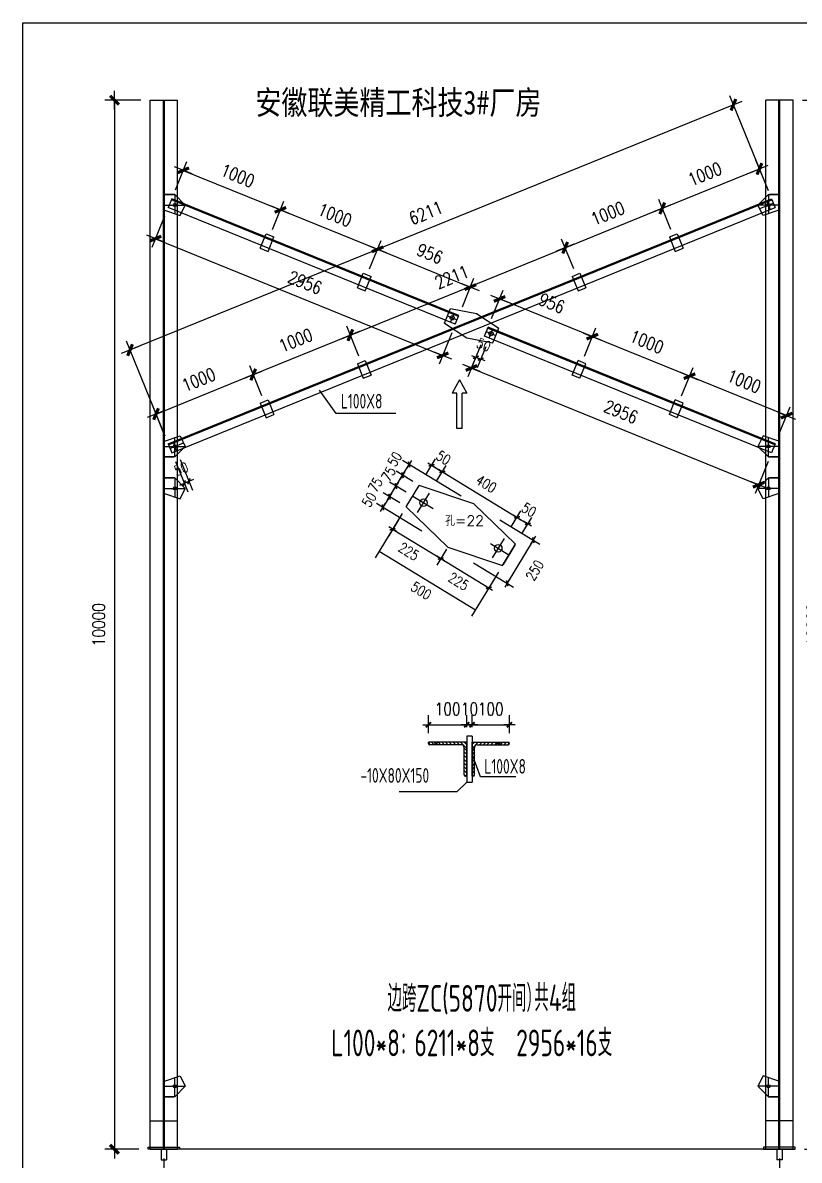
# Model space of a CAD drawing. Header units: millimetres. Extents: x 1471994 to 4527627, y -5186613 to -1927582.
# Drawn here: x 1527403 to 1534810, y -1988567 to -1977724 of the extents above; entities that cross this region are included whole.
import ezdxf
from ezdxf.enums import TextEntityAlignment as Align

# ---------------------------------------------------------------- set-up
doc = ezdxf.new("R2010")
doc.units = ezdxf.units.MM
doc.header["$LTSCALE"] = 1000
doc.header["$PDMODE"] = 34
doc.linetypes.add('CENTER', pattern=[50.8, 31.75, -6.35, 6.35, -6.35])
doc.layers.add('轴线层', color=1, linetype='CENTER', lineweight=15)
doc.layers.add('钢架', color=7, linetype='Continuous', lineweight=25)
doc.styles.add('DIM_FONT', font='simplex.shx', dxfattribs={"width": 0.8, "bigfont": 'hztxt.shx'})
doc.styles.add('hz', font='gbenor.shx', dxfattribs={"width": 0.75, "height": 100, "bigfont": 'gbcbig.shx'})
doc.styles.get("Standard").update_dxf_attribs({"font": 'txt', "bigfont": 'gbcbig.shx'})
doc.styles.add('TSSD_Label', font='Tssdeng.shx', dxfattribs={"width": 0.7, "bigfont": 'hztxt.shx'})
doc.styles.add('图框', font='')
doc.styles.get('图框').set_extended_font_data('SimSun')
doc.dimstyles.new('WGH(1)', dxfattribs={"dimscale": 1.2, "dimtxt": 100, "dimasz": 0.5, "dimexe": 75, "dimexo": 75, "dimgap": 75, "dimtad": 1, "dimdec": 0, "dimzin": 0, "dimdsep": 46, "dimtxsty": 'DIM_FONT', "dimblk1": '_DIMX', "dimblk2": '_DIMX', "dimsah": 1, "dimcen": 0.09, "dimclrd": 3, "dimclre": 3, "dimclrt": 7, "dimadec": 0, "dimazin": 0, "dimtfac": 1, "dimtdec": 0, "dimtix": 1, "dimtmove": 2, "dimatfit": 3, "dimldrblk": '_DIMX', "dimfxl": 1, "dimtolj": 1, "dimtzin": 0, "dimarcsym": 0})

# ---------------------------------------------------------------- blocks, each defined once
blk = doc.blocks.new('_DIMX')
blk.add_line((-150, 0), (150, 0))
at = {"const_width": 50}
blk.add_lwpolyline([(-70, -70), (70, 70)], dxfattribs=at)
blk = doc.blocks.new('*D1266')
at = {"color": 3, "lineweight": -2}
for p, q in [((1528530, -1978462), (1528188, -1978462)), ((1528278, -1978463), (1528278, -1988462)), ((1528510, -1988462), (1528188, -1988462))]:
    blk.add_line(p, q, dxfattribs=at)
at = {"layer": 'Defpoints', "color": 0}
for p in [(1528620, -1978462), (1528278, -1988462), (1528600, -1988462)]:
    blk.add_point(p, dxfattribs=at)
at = {"color": 3, "lineweight": -2, "xscale": 0.6, "yscale": 0.6, "zscale": 0.6}
for p, rotation in [((1528278, -1978462), 90), ((1528278, -1988462), 270)]:
    blk.add_blockref('_DIMX', p, dxfattribs=dict(at, rotation=rotation))
at = {"color": 7, "insert": (1528128, -1983462), "char_height": 120, "attachment_point": 5, "rotation": 90, "style": 'DIM_FONT'}
blk.add_mtext('\\A1;10000', dxfattribs=at)
blk = doc.blocks.new('*D1267')
at = {"color": 3, "lineweight": -2}
for p, q in [((1534840, -1978462), (1535182, -1978462)), ((1535092, -1978463), (1535092, -1988462)), ((1534860, -1988462), (1535182, -1988462))]:
    blk.add_line(p, q, dxfattribs=at)
at = {"layer": 'Defpoints', "color": 0}
for p in [(1534750, -1978462), (1534770, -1988462), (1535092, -1988462)]:
    blk.add_point(p, dxfattribs=at)
at = {"color": 3, "lineweight": -2, "xscale": 0.6, "yscale": 0.6, "zscale": 0.6}
for p, rotation in [((1535092, -1978462), 90), ((1535092, -1988462), 270)]:
    blk.add_blockref('_DIMX', p, dxfattribs=dict(at, rotation=rotation))
at = {"color": 7, "insert": (1534942, -1983462), "char_height": 120, "attachment_point": 5, "rotation": 90, "style": 'DIM_FONT'}
blk.add_mtext('\\A1;10000', dxfattribs=at)
blk = doc.blocks.new('*D1374')
at = {"color": 3, "lineweight": -2}
for p, q in [((1528750, -1988552), (1528750, -1989011)), ((1534620, -1988552), (1534620, -1989011)), ((1528751, -1988921), (1534620, -1988921))]:
    blk.add_line(p, q, dxfattribs=at)
at = {"layer": 'Defpoints', "color": 0}
for p in [(1528750, -1988462), (1534620, -1988462), (1534620, -1988921)]:
    blk.add_point(p, dxfattribs=at)
at = {"color": 3, "lineweight": -2, "xscale": 0.6, "yscale": 0.6, "zscale": 0.6, "rotation": 180}
blk.add_blockref('_DIMX', (1528750, -1988921), dxfattribs=at)
at = {"color": 3, "lineweight": -2, "xscale": 0.6, "yscale": 0.6, "zscale": 0.6}
blk.add_blockref('_DIMX', (1534620, -1988921), dxfattribs=at)
at = {"color": 7, "insert": (1531685, -1988771), "char_height": 120, "attachment_point": 5, "style": 'DIM_FONT'}
blk.add_mtext('\\A1;5870', dxfattribs=at)
blk = doc.blocks.new('*D1375')
at = {"color": 3, "lineweight": -2}
for p, q in [((1529684, -1981280), (1529568, -1980995)), ((1528676, -1981454), (1529601, -1981078)), ((1528757, -1981656), (1528641, -1981371))]:
    blk.add_line(p, q, dxfattribs=at)
at = {"layer": 'Defpoints', "color": 0}
for p in [(1529602, -1981078), (1529717, -1981363), (1528791, -1981740)]:
    blk.add_point(p, dxfattribs=at)
at = {"color": 3, "lineweight": -2, "xscale": 0.6, "yscale": 0.6, "zscale": 0.6}
for p, rotation in [((1529602, -1981078), 22.10887328323009), ((1528675, -1981454), 202.1088732832301)]:
    blk.add_blockref('_DIMX', p, dxfattribs=dict(at, rotation=rotation))
at = {"color": 7, "insert": (1529082, -1981127), "char_height": 120, "attachment_point": 5, "rotation": 22.1089, "style": 'DIM_FONT'}
blk.add_mtext('\\A1;1000', dxfattribs=at)
blk = doc.blocks.new('*D1376')
at = {"color": 3, "lineweight": -2}
for p, q in [((1530610, -1980903), (1530494, -1980618)), ((1529602, -1981078), (1530527, -1980702)), ((1529684, -1981280), (1529568, -1980995))]:
    blk.add_line(p, q, dxfattribs=at)
at = {"layer": 'Defpoints', "color": 0}
for p in [(1530528, -1980702), (1530644, -1980987), (1529717, -1981363)]:
    blk.add_point(p, dxfattribs=at)
at = {"color": 3, "lineweight": -2, "xscale": 0.6, "yscale": 0.6, "zscale": 0.6}
for p, rotation in [((1530528, -1980702), 22.10887328323007), ((1529602, -1981078), 202.1088732832301)]:
    blk.add_blockref('_DIMX', p, dxfattribs=dict(at, rotation=rotation))
at = {"color": 7, "insert": (1530008, -1980751), "char_height": 120, "attachment_point": 5, "rotation": 22.1089, "style": 'DIM_FONT'}
blk.add_mtext('\\A1;1000', dxfattribs=at)
blk = doc.blocks.new('*D1377')
at = {"color": 3, "lineweight": -2}
for p, q in [((1532659, -1980071), (1532543, -1979786)), ((1530529, -1980701), (1532576, -1979870)), ((1530610, -1980903), (1530494, -1980618))]:
    blk.add_line(p, q, dxfattribs=at)
at = {"layer": 'Defpoints', "color": 0}
for p in [(1532577, -1979869), (1532693, -1980155), (1530644, -1980987)]:
    blk.add_point(p, dxfattribs=at)
at = {"color": 3, "lineweight": -2, "xscale": 0.6, "yscale": 0.6, "zscale": 0.6}
for p, rotation in [((1532577, -1979869), 22.10887328323007), ((1530528, -1980702), 202.1088732832301)]:
    blk.add_blockref('_DIMX', p, dxfattribs=dict(at, rotation=rotation))
at = {"color": 7, "insert": (1531496, -1980147), "char_height": 120, "attachment_point": 5, "rotation": 22.1089, "style": 'DIM_FONT'}
blk.add_mtext('\\A1;2211', dxfattribs=at)
blk = doc.blocks.new('*D1378')
at = {"color": 3, "lineweight": -2}
for p, q in [((1533585, -1979695), (1533469, -1979410)), ((1532577, -1979869), (1533503, -1979493)), ((1532659, -1980071), (1532543, -1979786))]:
    blk.add_line(p, q, dxfattribs=at)
at = {"layer": 'Defpoints', "color": 0}
for p in [(1533503, -1979493), (1533619, -1979778), (1532693, -1980155)]:
    blk.add_point(p, dxfattribs=at)
at = {"color": 3, "lineweight": -2, "xscale": 0.6, "yscale": 0.6, "zscale": 0.6}
for p, rotation in [((1533503, -1979493), 22.10887328323007), ((1532577, -1979869), 202.1088732832301)]:
    blk.add_blockref('_DIMX', p, dxfattribs=dict(at, rotation=rotation))
at = {"color": 7, "insert": (1532984, -1979542), "char_height": 120, "attachment_point": 5, "rotation": 22.1089, "style": 'DIM_FONT'}
blk.add_mtext('\\A1;1000', dxfattribs=at)
blk = doc.blocks.new('*D1379')
at = {"color": 3, "lineweight": -2}
for p, q in [((1534512, -1979318), (1534396, -1979033)), ((1533504, -1979493), (1534429, -1979117)), ((1533585, -1979695), (1533469, -1979410))]:
    blk.add_line(p, q, dxfattribs=at)
at = {"layer": 'Defpoints', "color": 0}
for p in [(1534430, -1979117), (1534546, -1979402), (1533619, -1979778)]:
    blk.add_point(p, dxfattribs=at)
at = {"color": 3, "lineweight": -2, "xscale": 0.6, "yscale": 0.6, "zscale": 0.6}
for p, rotation in [((1534430, -1979117), 22.10887328323007), ((1533503, -1979493), 202.1088732832301)]:
    blk.add_blockref('_DIMX', p, dxfattribs=dict(at, rotation=rotation))
at = {"color": 7, "insert": (1533910, -1979166), "char_height": 120, "attachment_point": 5, "rotation": 22.1089, "style": 'DIM_FONT'}
blk.add_mtext('\\A1;1000', dxfattribs=at)
blk = doc.blocks.new('*D1380')
at = {"color": 3, "lineweight": -2}
for p, q in [((1528859, -1979318), (1528969, -1979048)), ((1528935, -1979132), (1529861, -1979507)), ((1529785, -1979695), (1529895, -1979424))]:
    blk.add_line(p, q, dxfattribs=at)
at = {"layer": 'Defpoints', "color": 0}
for p in [(1528825, -1979402), (1529861, -1979508), (1529751, -1979778)]:
    blk.add_point(p, dxfattribs=at)
at = {"color": 3, "lineweight": -2, "xscale": 0.6, "yscale": 0.6, "zscale": 0.6}
for p, rotation in [((1528935, -1979131), 157.8911267169186), ((1529861, -1979508), 337.8911267169186)]:
    blk.add_blockref('_DIMX', p, dxfattribs=dict(at, rotation=rotation))
at = {"color": 7, "insert": (1529454, -1979181), "char_height": 120, "attachment_point": 5, "rotation": 337.8911, "style": 'DIM_FONT'}
blk.add_mtext('\\A1;1000', dxfattribs=at)
blk = doc.blocks.new('*D1381')
at = {"color": 3, "lineweight": -2}
for p, q in [((1529785, -1979695), (1529895, -1979424)), ((1529862, -1979508), (1530787, -1979884)), ((1530712, -1980071), (1530821, -1979801))]:
    blk.add_line(p, q, dxfattribs=at)
at = {"layer": 'Defpoints', "color": 0}
for p in [(1529751, -1979778), (1530788, -1979884), (1530678, -1980155)]:
    blk.add_point(p, dxfattribs=at)
at = {"color": 3, "lineweight": -2, "xscale": 0.6, "yscale": 0.6, "zscale": 0.6}
for p, rotation in [((1529861, -1979508), 157.8911267169186), ((1530788, -1979884), 337.8911267169187)]:
    blk.add_blockref('_DIMX', p, dxfattribs=dict(at, rotation=rotation))
at = {"color": 7, "insert": (1530381, -1979557), "char_height": 120, "attachment_point": 5, "rotation": 337.8911, "style": 'DIM_FONT'}
blk.add_mtext('\\A1;1000', dxfattribs=at)
blk = doc.blocks.new('*D1382')
at = {"color": 3, "lineweight": -2}
for p, q in [((1530712, -1980071), (1530821, -1979801)), ((1530788, -1979884), (1531672, -1980244)), ((1531597, -1980431), (1531707, -1980160))]:
    blk.add_line(p, q, dxfattribs=at)
at = {"layer": 'Defpoints', "color": 0}
for p in [(1530678, -1980155), (1531673, -1980244), (1531563, -1980514)]:
    blk.add_point(p, dxfattribs=at)
at = {"color": 3, "lineweight": -2, "xscale": 0.6, "yscale": 0.6, "zscale": 0.6}
for p, rotation in [((1530788, -1979884), 157.8911267169186), ((1531673, -1980244), 337.8911267169187)]:
    blk.add_blockref('_DIMX', p, dxfattribs=dict(at, rotation=rotation))
at = {"color": 7, "insert": (1531287, -1979925), "char_height": 120, "attachment_point": 5, "rotation": 337.8911, "style": 'DIM_FONT'}
blk.add_mtext('\\A1;956', dxfattribs=at)
blk = doc.blocks.new('*D1383')
at = {"color": 3, "lineweight": -2}
for p, q in [((1534181, -1978506), (1528427, -1980843)), ((1534515, -1979328), (1534148, -1978422)), ((1528761, -1981665), (1528393, -1980760))]:
    blk.add_line(p, q, dxfattribs=at)
at = {"layer": 'Defpoints', "color": 0}
for p in [(1534549, -1979411), (1528427, -1980844), (1528795, -1981749)]:
    blk.add_point(p, dxfattribs=at)
at = {"color": 3, "lineweight": -2, "xscale": 0.6, "yscale": 0.6, "zscale": 0.6}
for p, rotation in [((1534182, -1978506), 22.10887328323332), ((1528427, -1980844), 202.1088732832333)]:
    blk.add_blockref('_DIMX', p, dxfattribs=dict(at, rotation=rotation))
at = {"color": 7, "insert": (1531248, -1979536), "char_height": 120, "attachment_point": 5, "rotation": 22.1089, "style": 'DIM_FONT'}
blk.add_mtext('\\A1;6211', dxfattribs=at)
blk = doc.blocks.new('*D1384')
at = {"color": 3, "lineweight": -2}
for p, q in [((1528757, -1979569), (1528636, -1979866)), ((1528671, -1979783), (1531408, -1980895)), ((1531495, -1980681), (1531375, -1980978))]:
    blk.add_line(p, q, dxfattribs=at)
at = {"layer": 'Defpoints', "color": 0}
for p in [(1528791, -1979485), (1531529, -1980598), (1531409, -1980895)]:
    blk.add_point(p, dxfattribs=at)
at = {"color": 3, "lineweight": -2, "xscale": 0.6, "yscale": 0.6, "zscale": 0.6}
for p, rotation in [((1528670, -1979782), 157.8911267167609), ((1531409, -1980895), 337.8911267167609)]:
    blk.add_blockref('_DIMX', p, dxfattribs=dict(at, rotation=rotation))
at = {"color": 7, "insert": (1530096, -1980200), "char_height": 120, "attachment_point": 5, "rotation": 337.8911, "style": 'DIM_FONT'}
blk.add_mtext('\\A1;2956', dxfattribs=at)
blk = doc.blocks.new('*D1386')
at = {"color": 3, "lineweight": -2}
for p, q in [((1533687, -1981280), (1533797, -1981009)), ((1534689, -1981469), (1533763, -1981093)), ((1534613, -1981656), (1534723, -1981386))]:
    blk.add_line(p, q, dxfattribs=at)
at = {"layer": 'Defpoints', "color": 0}
for p in [(1533763, -1981093), (1533653, -1981363), (1534579, -1981740)]:
    blk.add_point(p, dxfattribs=at)
at = {"color": 3, "lineweight": -2, "xscale": 0.6, "yscale": 0.6, "zscale": 0.6}
for p, rotation in [((1533763, -1981093), 157.8911267168838), ((1534689, -1981469), 337.8911267168838)]:
    blk.add_blockref('_DIMX', p, dxfattribs=dict(at, rotation=rotation))
at = {"color": 7, "insert": (1534283, -1981142), "char_height": 120, "attachment_point": 5, "rotation": 337.8911, "style": 'DIM_FONT'}
blk.add_mtext('\\A1;1000', dxfattribs=at)
blk = doc.blocks.new('*D1385')
at = {"color": 3, "lineweight": -2}
for p, q in [((1532760, -1980903), (1532870, -1980633)), ((1533762, -1981093), (1532837, -1980717)), ((1533687, -1981280), (1533797, -1981009))]:
    blk.add_line(p, q, dxfattribs=at)
at = {"layer": 'Defpoints', "color": 0}
for p in [(1532836, -1980716), (1532727, -1980987), (1533653, -1981363)]:
    blk.add_point(p, dxfattribs=at)
at = {"color": 3, "lineweight": -2, "xscale": 0.6, "yscale": 0.6, "zscale": 0.6}
for p, rotation in [((1532836, -1980716), 157.8911267180178), ((1533763, -1981093), 337.8911267180177)]:
    blk.add_blockref('_DIMX', p, dxfattribs=dict(at, rotation=rotation))
at = {"color": 7, "insert": (1533356, -1980766), "char_height": 120, "attachment_point": 5, "rotation": 337.8911, "style": 'DIM_FONT'}
blk.add_mtext('\\A1;1000', dxfattribs=at)
blk = doc.blocks.new('*D1387')
at = {"color": 3, "lineweight": -2}
for p, q in [((1531875, -1980544), (1531985, -1980273)), ((1532836, -1980716), (1531952, -1980357)), ((1532760, -1980903), (1532870, -1980633))]:
    blk.add_line(p, q, dxfattribs=at)
at = {"layer": 'Defpoints', "color": 0}
for p in [(1531951, -1980357), (1531841, -1980627), (1532727, -1980987)]:
    blk.add_point(p, dxfattribs=at)
at = {"color": 3, "lineweight": -2, "xscale": 0.6, "yscale": 0.6, "zscale": 0.6}
for p, rotation in [((1531951, -1980357), 157.8911267180178), ((1532836, -1980716), 337.8911267180177)]:
    blk.add_blockref('_DIMX', p, dxfattribs=dict(at, rotation=rotation))
at = {"color": 7, "insert": (1532450, -1980398), "char_height": 120, "attachment_point": 5, "rotation": 337.8911, "style": 'DIM_FONT'}
blk.add_mtext('\\A1;956', dxfattribs=at)
blk = doc.blocks.new('*D1388')
at = {"color": 3, "lineweight": -2}
for p, q in [((1531773, -1980794), (1531650, -1981099)), ((1531684, -1981016), (1534421, -1982128)), ((1534512, -1981906), (1534388, -1982211))]:
    blk.add_line(p, q, dxfattribs=at)
at = {"layer": 'Defpoints', "color": 0}
for p in [(1531807, -1980711), (1534546, -1981823), (1534422, -1982128)]:
    blk.add_point(p, dxfattribs=at)
at = {"color": 3, "lineweight": -2, "xscale": 0.6, "yscale": 0.6, "zscale": 0.6}
for p, rotation in [((1531683, -1981015), 157.8911267167602), ((1534422, -1982128), 337.8911267167601)]:
    blk.add_blockref('_DIMX', p, dxfattribs=dict(at, rotation=rotation))
at = {"color": 7, "insert": (1533109, -1981433), "char_height": 120, "attachment_point": 5, "rotation": 337.8911, "style": 'DIM_FONT'}
blk.add_mtext('\\A1;2956', dxfattribs=at)
blk = doc.blocks.new('*D1389')
at = {"color": 3, "lineweight": -2}
for p, q in [((1528859, -1981906), (1528977, -1982197)), ((1528905, -1981887), (1529023, -1982179)), ((1528943, -1982114), (1528989, -1982095)), ((1528943, -1982114), (1528943, -1982114)), ((1528990, -1982095), (1528990, -1982095))]:
    blk.add_line(p, q, dxfattribs=at)
at = {"layer": 'Defpoints', "color": 0}
for p in [(1528825, -1981823), (1528871, -1981804), (1528989, -1982095)]:
    blk.add_point(p, dxfattribs=at)
at = {"color": 3, "lineweight": -2, "xscale": 0.3, "yscale": 0.3, "zscale": 0.3}
for p, rotation in [((1528943, -1982114), 22.10887328297096), ((1528989, -1982095), 202.1088732829709)]:
    blk.add_blockref('_DIMX', p, dxfattribs=dict(at, rotation=rotation))
at = {"color": 7, "insert": (1528914, -1981977), "char_height": 96, "attachment_point": 5, "rotation": 22.1089, "style": 'DIM_FONT'}
blk.add_mtext('\\A1;50', dxfattribs=at)
blk = doc.blocks.new('*D1390')
at = {"color": 3, "lineweight": -2}
for p, q in [((1531773, -1980794), (1531691, -1980996)), ((1531820, -1980813), (1531738, -1981015)), ((1531725, -1980913), (1531725, -1980912)), ((1531725, -1980913), (1531771, -1980931)), ((1531772, -1980932), (1531772, -1980932))]:
    blk.add_line(p, q, dxfattribs=at)
at = {"layer": 'Defpoints', "color": 0}
for p in [(1531807, -1980711), (1531854, -1980729), (1531771, -1980931)]:
    blk.add_point(p, dxfattribs=at)
at = {"color": 3, "lineweight": -2, "xscale": 0.3, "yscale": 0.3, "zscale": 0.3}
for p, rotation in [((1531725, -1980913), 337.8911267169286), ((1531771, -1980931), 157.8911267169287)]:
    blk.add_blockref('_DIMX', p, dxfattribs=dict(at, rotation=rotation))
at = {"color": 7, "insert": (1531800, -1980794), "char_height": 96, "attachment_point": 5, "rotation": 337.8911, "style": 'DIM_FONT'}
blk.add_mtext('\\A1;50', dxfattribs=at)
blk = doc.blocks.new('*D1399')
at = {"color": 3, "lineweight": -2}
for p, q in [((1531689, -1984438), (1531689, -1984326)), ((1532045, -1984496), (1532045, -1984326)), ((1531688, -1984416), (1531688, -1984416)), ((1531689, -1984416), (1532045, -1984416)), ((1532045, -1984416), (1532045, -1984416))]:
    blk.add_line(p, q, dxfattribs=at)
at = {"layer": 'Defpoints', "color": 0}
for p in [(1532045, -1984416), (1531689, -1984528), (1532045, -1984586)]:
    blk.add_point(p, dxfattribs=at)
at = {"color": 3, "lineweight": -2, "xscale": 0.36, "yscale": 0.36, "zscale": 0.36}
blk.add_blockref('_DIMX', (1531689, -1984416), dxfattribs=at)
at = {"color": 3, "lineweight": -2, "xscale": 0.36, "yscale": 0.36, "zscale": 0.36, "rotation": 180}
blk.add_blockref('_DIMX', (1532045, -1984416), dxfattribs=at)
at = {"color": 7, "insert": (1531867, -1984266), "char_height": 120, "attachment_point": 5, "style": 'DIM_FONT'}
blk.add_mtext('\\A1;100', dxfattribs=at)
blk = doc.blocks.new('*D1400')
at = {"color": 3, "lineweight": -2}
for p, q in [((1531638, -1984438), (1531638, -1984326)), ((1531689, -1984438), (1531689, -1984326)), ((1531638, -1984416), (1531638, -1984416)), ((1531638, -1984416), (1531689, -1984416)), ((1531689, -1984416), (1531690, -1984416))]:
    blk.add_line(p, q, dxfattribs=at)
at = {"layer": 'Defpoints', "color": 0}
for p in [(1531689, -1984416), (1531638, -1984528), (1531689, -1984528)]:
    blk.add_point(p, dxfattribs=at)
at = {"color": 3, "lineweight": -2, "xscale": 0.36, "yscale": 0.36, "zscale": 0.36}
blk.add_blockref('_DIMX', (1531638, -1984416), dxfattribs=at)
at = {"color": 3, "lineweight": -2, "xscale": 0.36, "yscale": 0.36, "zscale": 0.36, "rotation": 180}
blk.add_blockref('_DIMX', (1531689, -1984416), dxfattribs=at)
at = {"color": 7, "insert": (1531664, -1984266), "char_height": 120, "attachment_point": 5, "style": 'DIM_FONT'}
blk.add_mtext('\\A1;10', dxfattribs=at)
blk = doc.blocks.new('*D1401')
at = {"color": 3, "lineweight": -2}
for p, q in [((1531273, -1984496), (1531273, -1984326)), ((1531638, -1984438), (1531638, -1984326)), ((1531273, -1984416), (1531273, -1984416)), ((1531273, -1984416), (1531638, -1984416)), ((1531639, -1984416), (1531639, -1984416))]:
    blk.add_line(p, q, dxfattribs=at)
at = {"layer": 'Defpoints', "color": 0}
for p in [(1531638, -1984416), (1531638, -1984528), (1531273, -1984586)]:
    blk.add_point(p, dxfattribs=at)
at = {"color": 3, "lineweight": -2, "xscale": 0.36, "yscale": 0.36, "zscale": 0.36}
blk.add_blockref('_DIMX', (1531273, -1984416), dxfattribs=at)
at = {"color": 3, "lineweight": -2, "xscale": 0.36, "yscale": 0.36, "zscale": 0.36, "rotation": 180}
blk.add_blockref('_DIMX', (1531638, -1984416), dxfattribs=at)
at = {"color": 7, "insert": (1531456, -1984266), "char_height": 120, "attachment_point": 5, "style": 'DIM_FONT'}
blk.add_mtext('\\A1;100', dxfattribs=at)

msp = doc.modelspace()

# ---------------------------------------------------------------- linework, layer by layer
for p, q in [((1528620.2, -1988462.4), (1528620.2, -1978462.4)), ((1528620.2, -1978462.4), (1528880.2, -1978462.4)), ((1528746.2, -1988462.4), (1528746.2, -1978462.4)), ((1528754.2, -1988462.4), (1528754.2, -1978462.4)), ((1528880.2, -1988462.4), (1528880.2, -1978462.4)), ((1534490.2, -1988462.4), (1534490.2, -1978462.4)), ((1534750.2, -1978462.4), (1534490.2, -1978462.4)), ((1534616.2, -1988462.4), (1534616.2, -1978462.4)), ((1534624.2, -1988462.4), (1534624.2, -1978462.4)), ((1534750.2, -1988462.4), (1534750.2, -1978462.4)), ((1528754.2, -1979362.3), (1528834.2, -1979362.3)), ((1528839.2, -1979362.3), (1528754.2, -1979362.3)), ((1528754.2, -1979362.3), (1528844.2, -1979362.3)), ((1528844.2, -1979362.3), (1528754.2, -1979362.3)), ((1528754.2, -1979362.3), (1528844.2, -1979362.3)), ((1528754.2, -1979362.3), (1528809.2, -1979362.3)), ((1528854.2, -1979362.3), (1528754.2, -1979362.3)), ((1528854.2, -1979362.3), (1528854.2, -1979545.6)), ((1528854.2, -1979362.3), (1528954.2, -1979462.3)), ((1534516.2, -1979362.3), (1534416.2, -1979462.3)), ((1534516.2, -1979362.3), (1534516.2, -1979545.6)), ((1534516.2, -1979362.3), (1534616.2, -1979362.3)), ((1534616.2, -1979362.3), (1534526.2, -1979362.3)), ((1534526.2, -1979362.3), (1534616.2, -1979362.3)), ((1534616.2, -1979362.3), (1534526.2, -1979362.3)), ((1534531.2, -1979362.3), (1534616.2, -1979362.3)), ((1534616.2, -1979362.3), (1534536.2, -1979362.3)), ((1534616.2, -1979362.3), (1534561.2, -1979362.3)), ((1528754.2, -1979462.3), (1528954.2, -1979462.3)), ((1528790.9, -1981739.5), (1534545.6, -1979401.8)), ((1528824.8, -1979401.8), (1528790.9, -1979485.2)), ((1528794.7, -1981748.8), (1534549.3, -1979411.1)), ((1531559.4, -1980523.5), (1528821, -1979411.1)), ((1531563.2, -1980514.2), (1528824.8, -1979401.8)), ((1528904.2, -1979562.3), (1528954.2, -1979462.3)), ((1534616.2, -1979462.3), (1534416.2, -1979462.3)), ((1534466.2, -1979562.3), (1534416.2, -1979462.3)), ((1534433.1, -1979496.1), (1534562.5, -1979443.5)), ((1534499.3, -1979420.6), (1534533.1, -1979504)), ((1534545.6, -1979401.8), (1534579.4, -1979485.2)), ((1528754.2, -1979512.3), (1528904.2, -1979562.3)), ((1531529.3, -1980597.6), (1528790.9, -1979485.2)), ((1528824.8, -1981822.9), (1534579.4, -1979485.2)), ((1534616.2, -1979512.3), (1534466.2, -1979562.3)), ((1529669, -1979874.3), (1529725.5, -1979735.3)), ((1529725.5, -1979735.3), (1529799.6, -1979765.4)), ((1529743.2, -1979904.4), (1529799.6, -1979765.4)), ((1533570.8, -1979765.4), (1533644.9, -1979735.3)), ((1533570.8, -1979765.4), (1533627.2, -1979904.4)), ((1533644.9, -1979735.3), (1533701.3, -1979874.3)), ((1529669, -1979874.3), (1529743.2, -1979904.4)), ((1533627.2, -1979904.4), (1533701.3, -1979874.3)), ((1530595.5, -1980250.6), (1530652, -1980111.7)), ((1530652, -1980111.7), (1530726.1, -1980141.8)), ((1532644.3, -1980141.8), (1532718.4, -1980111.7)), ((1532718.4, -1980111.7), (1532774.9, -1980250.6)), ((1530669.6, -1980280.8), (1530726.1, -1980141.8)), ((1532644.3, -1980141.8), (1532700.7, -1980280.8)), ((1530595.5, -1980250.6), (1530669.6, -1980280.8)), ((1532700.7, -1980280.8), (1532774.9, -1980250.6)), ((1531425.3, -1980587.8), (1531481.8, -1980448.8)), ((1531481.8, -1980448.8), (1531732.2, -1980496.6)), ((1531453.6, -1980518.3), (1531546.2, -1980555.9)), ((1531483, -1980578.8), (1531516.8, -1980495.4)), ((1531529.3, -1980597.6), (1531563.2, -1980514.2)), ((1531732.2, -1980496.6), (1531945, -1980637)), ((1531425.3, -1980587.8), (1531638.1, -1980728.2)), ((1531807.2, -1980710.5), (1531841.1, -1980627.1)), ((1531824.2, -1980668.8), (1531916.8, -1980706.5)), ((1534575.7, -1981748.8), (1531837.3, -1980636.4)), ((1534579.4, -1981739.5), (1531841.1, -1980627.1)), ((1531853.5, -1980729.3), (1531887.4, -1980645.9)), ((1531888.6, -1980775.9), (1531945, -1980637)), ((1531638.1, -1980728.2), (1531888.6, -1980775.9)), ((1534545.6, -1981822.9), (1531807.2, -1980710.5)), ((1530595.5, -1980974.1), (1530669.6, -1980944)), ((1530595.5, -1980974.1), (1530652, -1981113)), ((1530669.6, -1980944), (1530726.1, -1981082.9)), ((1532644.3, -1981082.9), (1532700.7, -1980944)), ((1532774.9, -1980974.1), (1532700.7, -1980944)), ((1532718.4, -1981113), (1532774.9, -1980974.1)), ((1530652, -1981113), (1530726.1, -1981082.9)), ((1532718.4, -1981113), (1532644.3, -1981082.9)), ((1531568.9, -1981128.4), (1531499.7, -1981255.8)), ((1531568.9, -1981128.4), (1531638.1, -1981255.8)), ((1529669, -1981350.4), (1529743.2, -1981320.3)), ((1529743.2, -1981320.3), (1529799.6, -1981459.3)), ((1530392.6, -1981450), (1530234.1, -1981228)), ((1531542.2, -1981255.8), (1531499.7, -1981255.8)), ((1531542.2, -1981591.4), (1531542.2, -1981255.8)), ((1531595.6, -1981591.4), (1531595.6, -1981255.8)), ((1531638.1, -1981255.8), (1531595.6, -1981255.8)), ((1533570.8, -1981459.3), (1533627.2, -1981320.3)), ((1533701.3, -1981350.4), (1533627.2, -1981320.3)), ((1529669, -1981350.4), (1529725.5, -1981489.4)), ((1533644.9, -1981489.4), (1533701.3, -1981350.4)), ((1529725.5, -1981489.4), (1529799.6, -1981459.3)), ((1530961.4, -1981450), (1530392.6, -1981450)), ((1533644.9, -1981489.4), (1533570.8, -1981459.3)), ((1531595.6, -1981591.4), (1531542.2, -1981591.4)), ((1528754.2, -1981712.4), (1528904.2, -1981662.4)), ((1528790.9, -1981739.5), (1528824.8, -1981822.9)), ((1528807.9, -1981781.2), (1528937.3, -1981728.7)), ((1528837.3, -1981720.7), (1528871.1, -1981804.1)), ((1528854.2, -1981862.4), (1528854.2, -1981679.1)), ((1528904.2, -1981662.4), (1528954.2, -1981762.4)), ((1534466.2, -1981662.4), (1534416.2, -1981762.4)), ((1534616.2, -1981712.4), (1534466.2, -1981662.4)), ((1534516.2, -1981862.4), (1534516.2, -1981679.1)), ((1534579.4, -1981739.5), (1534545.6, -1981822.9)), ((1528754.2, -1981762.4), (1528954.2, -1981762.4)), ((1528754.2, -1981862.4), (1528834.2, -1981862.4)), ((1528839.2, -1981862.4), (1528754.2, -1981862.4)), ((1528754.2, -1981862.4), (1528844.2, -1981862.4)), ((1528844.2, -1981862.4), (1528754.2, -1981862.4)), ((1528754.2, -1981862.4), (1528844.2, -1981862.4)), ((1528754.2, -1981862.4), (1528809.2, -1981862.4)), ((1528854.2, -1981862.4), (1528754.2, -1981862.4)), ((1528854.2, -1981862.4), (1528954.2, -1981762.4)), ((1534616.2, -1981762.4), (1534416.2, -1981762.4)), ((1534516.2, -1981862.4), (1534416.2, -1981762.4)), ((1534516.2, -1981862.4), (1534616.2, -1981862.4)), ((1534616.2, -1981862.4), (1534526.2, -1981862.4)), ((1534526.2, -1981862.4), (1534616.2, -1981862.4)), ((1534616.2, -1981862.4), (1534526.2, -1981862.4)), ((1534531.2, -1981862.4), (1534616.2, -1981862.4)), ((1534616.2, -1981862.4), (1534536.2, -1981862.4)), ((1534616.2, -1981862.4), (1534561.2, -1981862.4)), ((1528754.2, -1982062.4), (1528834.2, -1982062.4)), ((1528839.2, -1982062.4), (1528754.2, -1982062.4)), ((1528754.2, -1982062.4), (1528844.2, -1982062.4)), ((1528844.2, -1982062.4), (1528754.2, -1982062.4)), ((1528754.2, -1982062.4), (1528844.2, -1982062.4)), ((1528754.2, -1982062.4), (1528809.2, -1982062.4)), ((1528854.2, -1982062.4), (1528754.2, -1982062.4)), ((1528854.2, -1982062.4), (1528854.2, -1982245.8)), ((1528854.2, -1982062.4), (1528954.2, -1982162.4)), ((1534516.2, -1982062.4), (1534416.2, -1982162.4)), ((1534516.2, -1982062.4), (1534516.2, -1982245.8)), ((1534516.2, -1982062.4), (1534616.2, -1982062.4)), ((1534616.2, -1982062.4), (1534526.2, -1982062.4)), ((1534526.2, -1982062.4), (1534616.2, -1982062.4)), ((1534616.2, -1982062.4), (1534526.2, -1982062.4)), ((1534531.2, -1982062.4), (1534616.2, -1982062.4)), ((1534616.2, -1982062.4), (1534536.2, -1982062.4)), ((1534616.2, -1982062.4), (1534561.2, -1982062.4)), ((1528754.2, -1982162.4), (1528954.2, -1982162.4)), ((1528904.2, -1982262.4), (1528954.2, -1982162.4)), ((1534616.2, -1982162.4), (1534416.2, -1982162.4)), ((1534466.2, -1982262.4), (1534416.2, -1982162.4)), ((1528754.2, -1982212.4), (1528904.2, -1982262.4)), ((1531169.7, -1982391.7), (1531282, -1982207.3)), ((1534616.2, -1982212.4), (1534466.2, -1982262.4)), ((1531994.7, -1982641.5), (1531882.3, -1982825.9)), ((1532097.2, -1982703.9), (1531984.8, -1982888.4)), ((1531638.2, -1984525.6), (1531638.2, -1984964.1)), ((1531688.8, -1984525.6), (1531638.2, -1984525.6)), ((1531688.8, -1984525.6), (1531688.8, -1984964.1)), ((1531638.2, -1984582.6), (1531273.4, -1984582.6)), ((1531273.4, -1984594.8), (1531273.4, -1984582.6)), ((1531273.4, -1984589.6), (1531290.7, -1984606.9)), ((1531589.6, -1984606.9), (1531285.5, -1984606.9)), ((1531302.2, -1984582.6), (1531326.5, -1984606.9)), ((1531373.8, -1984582.6), (1531317.2, -1984606.9)), ((1531328.7, -1984582.6), (1531353, -1984606.9)), ((1531338, -1984582.6), (1531362.3, -1984606.9)), ((1531364.5, -1984582.6), (1531388.8, -1984606.9)), ((1531400.3, -1984582.6), (1531424.6, -1984606.9)), ((1531436.1, -1984582.6), (1531460.4, -1984606.9)), ((1531471.9, -1984582.6), (1531496.2, -1984606.9)), ((1531507.7, -1984582.6), (1531532, -1984606.9)), ((1531543.5, -1984582.6), (1531567.8, -1984606.9)), ((1531579.3, -1984582.6), (1531638.2, -1984641.6)), ((1531613.9, -1984894.5), (1531613.9, -1984631.2)), ((1531613.9, -1984638.7), (1531638.2, -1984663)), ((1531613.9, -1984674.5), (1531638.2, -1984698.8)), ((1531615.1, -1984582.6), (1531639.4, -1984606.9)), ((1531638.2, -1984906.6), (1531638.2, -1984582.6)), ((1531712, -1984582.6), (1531687.7, -1984606.9)), ((1531688.8, -1984906.6), (1531688.8, -1984582.6)), ((1531688.8, -1984582.6), (1532044.5, -1984582.6)), ((1531747.8, -1984582.6), (1531688.8, -1984641.6)), ((1531713.1, -1984638.7), (1531688.8, -1984663)), ((1531713.1, -1984674.5), (1531688.8, -1984698.8)), ((1531713.1, -1984894.5), (1531713.1, -1984631.2)), ((1531737.4, -1984606.9), (1532032.4, -1984606.9)), ((1531783.6, -1984582.6), (1531759.3, -1984606.9)), ((1531819.4, -1984582.6), (1531795.1, -1984606.9)), ((1531855.1, -1984582.6), (1531830.8, -1984606.9)), ((1531890.9, -1984582.6), (1531866.6, -1984606.9)), ((1531926.7, -1984582.6), (1531902.4, -1984606.9)), ((1531908.3, -1984582.6), (1531974, -1984606.9)), ((1531944.1, -1984582.6), (1531919.8, -1984606.9)), ((1531962.5, -1984582.6), (1531938.2, -1984606.9)), ((1531979.9, -1984582.6), (1531955.6, -1984606.9)), ((1532015.7, -1984582.6), (1531991.4, -1984606.9)), ((1532044.5, -1984589.6), (1532027.2, -1984606.9)), ((1532044.5, -1984594.8), (1532044.5, -1984582.6)), ((1531613.9, -1984710.3), (1531638.2, -1984734.6)), ((1531613.9, -1984746.1), (1531638.2, -1984770.4)), ((1531613.9, -1984781.9), (1531638.2, -1984806.2)), ((1531713.1, -1984710.3), (1531688.8, -1984734.6)), ((1531713.1, -1984746.1), (1531688.8, -1984770.4)), ((1531713.1, -1984781.9), (1531688.8, -1984806.2)), ((1531768.5, -1984911.1), (1531701, -1984722.4)), ((1531613.9, -1984817.7), (1531638.2, -1984842)), ((1531613.9, -1984853.5), (1531638.2, -1984877.8)), ((1531613.9, -1984889.3), (1531631.3, -1984906.6)), ((1531713.1, -1984817.7), (1531688.8, -1984842)), ((1531713.1, -1984853.5), (1531688.8, -1984877.8)), ((1531713.1, -1984889.3), (1531695.7, -1984906.6)), ((1531542.8, -1985056.3), (1531638.2, -1984964.1)), ((1531638.2, -1984906.6), (1531626.1, -1984906.6)), ((1531638.2, -1984964.1), (1531688.8, -1984964.1)), ((1531688.8, -1984906.6), (1531701, -1984906.6)), ((1532105.8, -1984911.1), (1531768.5, -1984911.1)), ((1531542.8, -1985056.3), (1530992.4, -1985056.3)), ((1528754.2, -1987812.4), (1528904.2, -1987762.4)), ((1528854.2, -1987962.4), (1528854.2, -1987779.1)), ((1528904.2, -1987762.4), (1528954.2, -1987862.4)), ((1534466.2, -1987762.4), (1534416.2, -1987862.4)), ((1534616.2, -1987812.4), (1534466.2, -1987762.4)), ((1534516.2, -1987962.4), (1534516.2, -1987779.1)), ((1528754.2, -1987862.4), (1528954.2, -1987862.4)), ((1528854.2, -1987962.4), (1528954.2, -1987862.4)), ((1534616.2, -1987862.4), (1534416.2, -1987862.4)), ((1534516.2, -1987962.4), (1534416.2, -1987862.4)), ((1528754.2, -1987962.4), (1528834.2, -1987962.4)), ((1528839.2, -1987962.4), (1528754.2, -1987962.4)), ((1528754.2, -1987962.4), (1528844.2, -1987962.4)), ((1528844.2, -1987962.4), (1528754.2, -1987962.4)), ((1528754.2, -1987962.4), (1528844.2, -1987962.4)), ((1528754.2, -1987962.4), (1528809.2, -1987962.4)), ((1528854.2, -1987962.4), (1528754.2, -1987962.4)), ((1534516.2, -1987962.4), (1534616.2, -1987962.4)), ((1534616.2, -1987962.4), (1534526.2, -1987962.4)), ((1534526.2, -1987962.4), (1534616.2, -1987962.4)), ((1534616.2, -1987962.4), (1534526.2, -1987962.4)), ((1534531.2, -1987962.4), (1534616.2, -1987962.4)), ((1534616.2, -1987962.4), (1534536.2, -1987962.4)), ((1534616.2, -1987962.4), (1534561.2, -1987962.4)), ((1528620.2, -1988192.4), (1528880.2, -1988192.4)), ((1534750.2, -1988192.4), (1534490.2, -1988192.4)), ((1528600.2, -1988462.4), (1528600.2, -1988442.4)), ((1528600.2, -1988442.4), (1528900.2, -1988442.4)), ((1528620.2, -1988462.4), (1528600.2, -1988462.4)), ((1528900.2, -1988462.4), (1528600.2, -1988462.4)), ((1528620.2, -1988442.4), (1528880.2, -1988442.4)), ((1528620.2, -1988462.4), (1528880.2, -1988462.4)), ((1528725.2, -1988462.4), (1528725.2, -1988562.4)), ((1534620.2, -1988462.4), (1528750.2, -1988462.4)), ((1528775.2, -1988462.4), (1528775.2, -1988562.4)), ((1528900.2, -1988442.4), (1528900.2, -1988462.4)), ((1534770.2, -1988442.4), (1534470.2, -1988442.4)), ((1534470.2, -1988442.4), (1534470.2, -1988462.4)), ((1534470.2, -1988462.4), (1534770.2, -1988462.4)), ((1534750.2, -1988442.4), (1534490.2, -1988442.4)), ((1534750.2, -1988462.4), (1534490.2, -1988462.4)), ((1534595.2, -1988462.4), (1534595.2, -1988562.4)), ((1534645.2, -1988462.4), (1534645.2, -1988562.4)), ((1534750.2, -1988462.4), (1534770.2, -1988462.4)), ((1534770.2, -1988462.4), (1534770.2, -1988442.4)), ((1528725.2, -1988562.4), (1528775.2, -1988562.4)), ((1534645.2, -1988562.4), (1534595.2, -1988562.4))]:
    msp.add_line(p, q)
at = {"color": 2}
for p, q in [((1528750.2, -1988462.4), (1528750.2, -1978462.4)), ((1534620.2, -1988462.4), (1534620.2, -1978462.4)), ((1534620.2, -1988462.4), (1534620.2, -1978462.4))]:
    msp.add_line(p, q, dxfattribs=at)
at = {"color": 3}
for p, q in [((1531026, -1982037.2), (1531088.5, -1981934.8)), ((1531584.1, -1982236.7), (1531027, -1981897.3)), ((1531088.6, -1981934.5), (1531088.8, -1981934.3)), ((1531248.2, -1982032.1), (1531340.4, -1981880.9)), ((1531302.7, -1981942.2), (1531302.4, -1981942.1)), ((1531302.9, -1981942.4), (1531405.4, -1982004.8)), ((1531350.7, -1982094.5), (1531442.9, -1981943.3)), ((1531350.7, -1982094.5), (1531442.9, -1981943.3)), ((1530963.6, -1982139.7), (1531026, -1982037.2)), ((1531124.3, -1982097.1), (1530964.6, -1981999.8)), ((1531062.8, -1982059.7), (1530964.6, -1981999.8)), ((1531025.9, -1982037.5), (1531025.7, -1982037.7)), ((1531026.2, -1982037), (1531026.3, -1982036.7)), ((1531405.6, -1982004.9), (1531405.9, -1982005.1)), ((1531405.6, -1982004.9), (1532117.8, -1982438.9)), ((1530901.2, -1982242.2), (1530963.6, -1982139.7)), ((1531061.9, -1982199.6), (1530902.1, -1982102.2)), ((1531061.9, -1982199.6), (1530902.1, -1982102.2)), ((1530963.5, -1982140), (1530963.3, -1982140.2)), ((1530963.8, -1982139.5), (1530963.9, -1982139.2)), ((1530901.2, -1982242.2), (1530838.7, -1982344.7)), ((1530999.4, -1982302.1), (1530839.7, -1982204.7)), ((1531023.5, -1982401), (1530766.2, -1982823.3)), ((1531211.4, -1982571.7), (1530777.2, -1982307.2)), ((1532063.4, -1982528.7), (1532155.5, -1982377.5)), ((1532063.4, -1982528.7), (1532155.5, -1982377.5)), ((1530986, -1982462.5), (1530893.7, -1982613.9)), ((1531953.1, -1982461.3), (1532335, -1982693.6)), ((1532117.8, -1982438.9), (1532117.6, -1982438.7)), ((1532118.1, -1982439), (1532220.5, -1982501.4)), ((1532165.9, -1982591.2), (1532258, -1982440)), ((1532220.8, -1982501.6), (1532221, -1982501.7)), ((1530931.4, -1982552.6), (1531389.7, -1982831.8)), ((1532273.4, -1982656.5), (1532024.2, -1983066.1)), ((1530803.9, -1982762), (1531721, -1983320.8)), ((1531444.7, -1982742.1), (1531352.5, -1982893.5)), ((1531444.7, -1982742.1), (1531352.5, -1982893.5)), ((1531390.2, -1982832.1), (1531848.5, -1983111.4)), ((1531703.6, -1982871.4), (1532085.6, -1983103.7)), ((1531941.1, -1982960.1), (1531683.8, -1983382.4)), ((1531903.6, -1983021.6), (1531811.3, -1983173.1))]:
    msp.add_line(p, q, dxfattribs=at)
at = {"color": 1}
for p, q in [((1531060.9, -1982339.5), (1531185.8, -1982134.6)), ((1531707.1, -1982311.6), (1531185.8, -1982134.6)), ((1531123.4, -1982237.1), (1531318.3, -1982355.8)), ((1531060.9, -1982339.5), (1531457.6, -1982721.7)), ((1532103.4, -1982693.7), (1531707.1, -1982311.6)), ((1531457.6, -1982721.7), (1531978.6, -1982898.6)), ((1531864.9, -1982688.8), (1532041, -1982796.1)), ((1531978.6, -1982898.6), (1532103.4, -1982693.7))]:
    msp.add_line(p, q, dxfattribs=at)
msp.add_lwpolyline([(1527403.5, -1977724.3), (1543511.7, -1977724.3), (1543511.7, -1989575.5), (1527403.5, -1989575.5)], close=True)
for centre, radius in [((1528854.2, -1979462.3), 15), ((1534516.2, -1979462.3), 15), ((1531499.9, -1980537.1), 20), ((1531870.5, -1980687.6), 20), ((1528854.2, -1981762.4), 15), ((1534516.2, -1981762.4), 15), ((1528854.2, -1982162.4), 15), ((1534516.2, -1982162.4), 15), ((1528854.2, -1987862.4), 15), ((1534516.2, -1987862.4), 15)]:
    msp.add_circle(centre, radius)
for centre in [(1531225.8, -1982299.5), (1531938.5, -1982733.7)]:
    msp.add_circle(centre, 36, dxfattribs=at)
for centre, radius, start, end in [((1531285.5, -1984594.8), 12.2, 180, 270), ((1531589.6, -1984631.2), 24.3, 0, 90), ((1531737.4, -1984631.2), 24.3, 90, 180), ((1532032.4, -1984594.8), 12.2, 270, 0), ((1531626.1, -1984894.5), 12.2, 180, 270), ((1531701, -1984894.5), 12.2, 270, 0)]:
    msp.add_arc(centre, radius, start, end)

# ---------------------------------------------------------------- block references
at = {"color": 3, "yscale": 0.2880000000004657, "zscale": 0.288}
for p, xscale, rotation in [((1531088.5, -1981934.8), 0.2880000000448995, 238.6472383285597), ((1531302.9, -1981942.4), 0.2880000000146137, 328.6472383384488), ((1531405.4, -1982004.8), 0.2880000000448995, 148.6472383285597), ((1531405.4, -1982004.8), 0.2880000000146137, 148.6472383384488), ((1531026, -1982037.2), 0.2880000000448995, 238.6472383285597), ((1531026, -1982037.2), 0.2880000000448995, 58.64723832855967), ((1530901.2, -1982242.2), 0.2880000000448995, 58.64723832855967), ((1530901.2, -1982242.2), 0.2880000000448995, 238.6472383285597), ((1530963.6, -1982139.7), 0.2880000000448995, 238.6472383285597), ((1530963.6, -1982139.7), 0.2880000000448995, 58.64723832855967), ((1530838.7, -1982344.7), 0.2880000000448995, 58.64723832855967), ((1532118.1, -1982439), 0.2880000000146137, 328.6472383384488), ((1532118.1, -1982439), 0.2880000000146137, 328.6472383384488), ((1530931.2, -1982552.4), 0.2880000000126343, 148.6408653140284), ((1532220.5, -1982501.4), 0.2880000000146137, 148.6472383384488), ((1532273.5, -1982656.2), 0.2880000000138405, 58.68771903972208), ((1531389.9, -1982832), 0.2880000000429255, 328.64086530414), ((1531389.9, -1982832), 0.2880000000126343, 148.6408653140284), ((1532024.1, -1983066.3), 0.2880000000138405, 238.6877190397221), ((1531848.5, -1983111.4), 0.2880000000126343, 328.6408653140284)]:
    msp.add_blockref('_DIMX', p, dxfattribs=dict(at, xscale=xscale, rotation=rotation))

# ---------------------------------------------------------------- texts
at = {"style": 'TSSD_Label', "width": 0.7}
for s, p in [('L100X8', (1530437.8, -1981331.7)), ('L100X8', (1531806.4, -1984812.4)), ('-10X80X150', (1530624.4, -1984899))]:
    msp.add_text(s, height=139.72, dxfattribs=at).set_placement(p, align=Align.MIDDLE_LEFT)
at = {"color": 7, "char_height": 96, "attachment_point": 5, "style": 'DIM_FONT'}
for s, insert, rotation in [('\\A1;50', (1530951.6, -1981883.8), 58.64724), ('\\A1;50', (1531416.6, -1981871.1), 328.64724), ('\\A1;75', (1530892.3, -1982026), 58.64724), ('\\A1;75', (1530766.9, -1982128.4), 58.64724), ('\\A1;400', (1531824.2, -1982119.4), 328.64724), ('\\A1;50', (1530707.6, -1982270.7), 58.64724), ('\\A1;50', (1532231.7, -1982367.7), 328.64724), ('\\A1;225', (1531086.3, -1982764.6), 328.64087), ('\\A1;250', (1532287.3, -1982944.3), 58.68772), ('\\A1;500', (1531204.1, -1983138.5), 328.64724), ('\\A1;225', (1531560.9, -1983050), 328.64087)]:
    msp.add_mtext(s, dxfattribs=dict(at, insert=insert, rotation=rotation))
at = {"style": '图框', "width": 0.8}
msp.add_attdef('安徽联美精工科技3#厂房', (1529622.4, -1978598.2), '宣城市博远顺达', height=227.39, dxfattribs=at)
at = {"layer": '轴线层', "color": 4, "lineweight": -3}
msp.add_text('孔=22', height=98, dxfattribs=at).set_placement((1531432.9, -1982519.8))
at = {"layer": '钢架', "lineweight": 13, "attachment_point": 1, "style": 'hz'}
for s, insert, char_height, own_width in [('边跨ZC(5870开间）', (1530883, -1986896.9), 254.898, 1572.251), ('共4组', (1532283.3, -1986891.9), 254.9, 864.76), ('L100*8：6211*8支  2956*16支  ', (1530345.7, -1987321), 254.898, 3102.353)]:
    msp.add_mtext_dynamic_manual_height_columns(s, width=1139.904, gutter_width=12.5, heights=[0], dxfattribs=dict(at, insert=insert, char_height=char_height)).dxf.set("width", own_width)

# ---------------------------------------------------------------- dimensions: what is measured, and where the dimension line sits
for base, p1, p2, angle, picture, middle in [((1528278.3, -1988462.4), (1528620.2, -1978462.4), (1528600.2, -1988462.4), 90, '*D1266', (1528128.3, -1983462.4)), ((1535092.1, -1988462.4), (1534750.2, -1978462.4), (1534770.2, -1988462.4), 90, '*D1267', (1534942.1, -1983462.4)), ((1534429.8, -1979116.7), (1533619.1, -1979778.2), (1534545.6, -1979401.8), 202.10887, '*D1379', (1533910.1, -1979165.9)), ((1530787.6, -1979884.1), (1529751.3, -1979778.2), (1530677.7, -1980154.5), 157.89113, '*D1381', (1530380.8, -1979556.9)), ((1533503.3, -1979493.1), (1532692.6, -1980154.5), (1533619.1, -1979778.2), 202.10887, '*D1378', (1532983.6, -1979542.3)), ((1532576.8, -1979869.4), (1530643.9, -1980986.8), (1532692.6, -1980154.5), 202.10887, '*D1377', (1531496, -1980146.6)), ((1531673, -1980243.8), (1530677.7, -1980154.5), (1531563.2, -1980514.2), 157.89113, '*D1382', (1531286.8, -1979925)), ((1531951, -1980356.7), (1532726.5, -1980986.8), (1531841.1, -1980627.1), 337.89113, '*D1387', (1532450.1, -1980397.6)), ((1530528.1, -1980701.7), (1529717.4, -1981363.2), (1530643.9, -1980986.8), 202.10887, '*D1376', (1530008.4, -1980750.9)), ((1532836.4, -1980716.4), (1533653, -1981363.2), (1532726.5, -1980986.8), 337.89113, '*D1385', (1533356.1, -1980765.6))]:
    dim = msp.add_linear_dim(base=base, p1=p1, p2=p2, angle=angle, dimstyle='WGH(1)')
    dim.commit()
    dim.dimension.update_dxf_attribs({"geometry": picture, "text_midpoint": middle})
for p1, p2, distance, picture, middle in [((1534549.3, -1979411.1), (1528794.7, -1981748.8), -977.1, '*D1383', (1531247.8, -1979535.7)), ((1528824.8, -1979401.8), (1529751.3, -1979778.2), 291.9, '*D1380', (1529454.4, -1979180.6)), ((1528790.9, -1979485.2), (1531529.3, -1980597.6), -320.8, '*D1384', (1530095.8, -1980199.6)), ((1531807.2, -1980710.5), (1534545.6, -1981822.9), -329.1, '*D1388', (1533109, -1981432.6)), ((1528790.9, -1981739.5), (1529717.4, -1981363.2), 307.7, '*D1375', (1529081.9, -1981127.3)), ((1534579.4, -1981739.5), (1533653, -1981363.2), -291.9, '*D1386', (1534282.5, -1981142))]:
    dim = msp.add_aligned_dim(p1=p1, p2=p2, distance=distance, dimstyle='WGH(1)')
    dim.commit()
    dim.dimension.update_dxf_attribs({"geometry": picture, "text_midpoint": middle})
for p1, p2, distance, picture, middle in [((1531807.2, -1980710.5), (1531853.5, -1980729.3), -218.2, '*D1390', (1531800.2, -1980794.2)), ((1528824.8, -1981822.9), (1528871.1, -1981804.1), -314.2, '*D1389', (1528914.3, -1981976.8))]:
    dim = msp.add_aligned_dim(p1=p1, p2=p2, distance=distance, dimstyle='WGH(1)', override={"dimtxt": 80, "dimasz": 0.25})
    dim.commit()
    dim.dimension.update_dxf_attribs({"geometry": picture, "text_midpoint": middle})
for base, p1, p2, text, override, picture, middle in [((1531638.2, -1984416.4), (1531273.4, -1984586.1), (1531638.2, -1984528.5), '100', {"dimasz": 0.3}, '*D1401', (1531455.8, -1984266.4)), ((1531688.8, -1984416.4), (1531638.2, -1984528.5), (1531688.8, -1984528.5), '10', {"dimasz": 0.3}, '*D1400', (1531663.5, -1984266.4)), ((1532044.5, -1984416.4), (1531688.8, -1984528.5), (1532044.5, -1984586.1), '100', {"dimtxt": 100, "dimasz": 0.3}, '*D1399', (1531866.7, -1984266.4))]:
    dim = msp.add_linear_dim(base=base, p1=p1, p2=p2, text=text, dimstyle='WGH(1)', override=override)
    dim.commit()
    dim.dimension.update_dxf_attribs({"geometry": picture, "text_midpoint": middle})
dim = msp.add_linear_dim(base=(1534620.2, -1988920.6), p1=(1528750.2, -1988462.4), p2=(1534620.2, -1988462.4), dimstyle='WGH(1)')
dim.commit()
dim.dimension.update_dxf_attribs({"geometry": '*D1374', "text_midpoint": (1531685.2, -1988770.6)})

doc.saveas('drawing.dxf')
